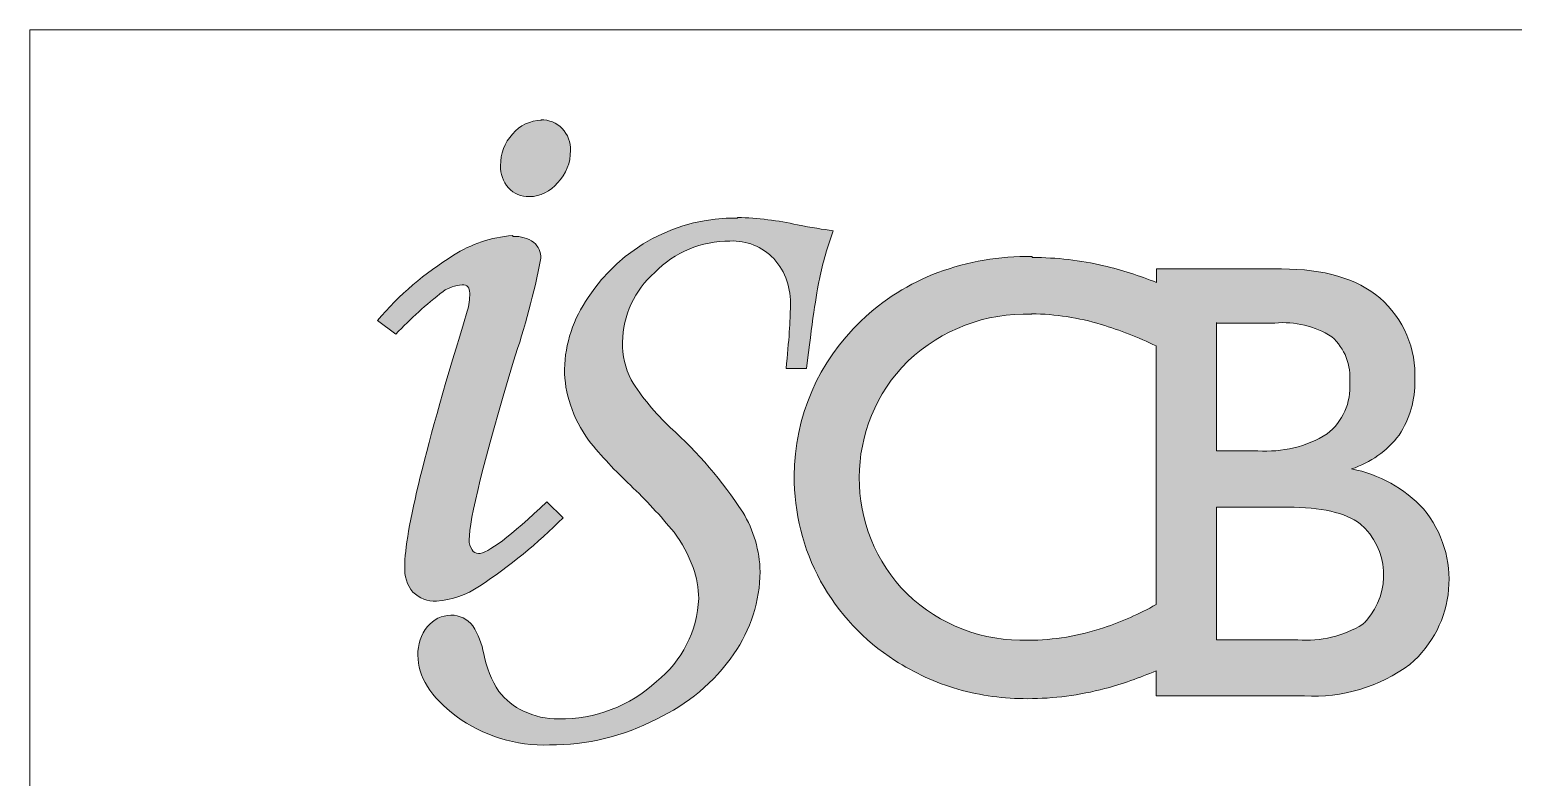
# Model space of a CAD drawing. Header units: inches. Extents: x 11 to 130, y 50 to 91.
# Drawn here: x 11.4 to 49.58, y 71.89 to 91.13 of the extents above; entities that cross this region are included whole.
import ezdxf

# ---------------------------------------------------------------- set-up
doc = ezdxf.new("R2010")
doc.units = ezdxf.units.IN
doc.header["$MEASUREMENT"] = 0
doc.layers.add('Layer 1', color=7, linetype='Continuous')

msp = doc.modelspace()

# ---------------------------------------------------------------- hatches: boundary and pattern name
at = {"layer": 'Layer 1', "true_color": 0x182640}
h = msp.add_hatch(color=179, dxfattribs=at)
h.dxf.hatch_style = 2
edge = h.paths.add_edge_path()
edge.add_spline(control_points=[(24.574, 88.794), (24.286, 88.793), (24.014, 88.664), (23.83, 88.441), (23.623, 88.221), (23.512, 87.928), (23.52, 87.626), (23.512, 87.417), (23.583, 87.213), (23.721, 87.055), (23.859, 86.906), (24.054, 86.824), (24.257, 86.829), (24.54, 86.835), (24.807, 86.963), (24.987, 87.182), (25.202, 87.407), (25.321, 87.707), (25.319, 88.018), (25.328, 88.226), (25.252, 88.429), (25.107, 88.579), (24.964, 88.729), (24.764, 88.811), (24.557, 88.805), (24.557, 88.805), (24.574, 88.794), (24.574, 88.794)], knot_values=[0, 0, 0, 0, 1, 1, 1, 2, 2, 2, 3, 3, 3, 4, 4, 4, 5, 5, 5, 6, 6, 6, 7, 7, 7, 8, 8, 8, 9, 9, 9, 9], degree=3, periodic=1)
edge = h.paths.add_edge_path()
edge.add_spline(control_points=[(29.612, 86.279), (28.067, 86.302), (26.619, 85.529), (25.777, 84.233), (25.393, 83.693), (25.18, 83.05), (25.164, 82.388), (25.165, 82.076), (25.216, 81.766), (25.315, 81.47), (25.427, 81.147), (25.584, 80.84), (25.781, 80.56), (26.114, 80.151), (26.475, 79.764), (26.861, 79.403), (27.259, 79.023), (27.633, 78.619), (27.982, 78.193), (28.191, 77.917), (28.356, 77.61), (28.473, 77.283), (28.567, 77.028), (28.616, 76.758), (28.617, 76.486), (28.582, 75.652), (28.187, 74.875), (27.534, 74.355), (26.848, 73.723), (25.945, 73.377), (25.012, 73.388), (24.701, 73.385), (24.393, 73.454), (24.112, 73.589), (23.862, 73.702), (23.644, 73.876), (23.477, 74.094), (23.285, 74.388), (23.152, 74.716), (23.086, 75.061), (23.041, 75.319), (22.945, 75.566), (22.804, 75.787), (22.668, 75.961), (22.459, 76.061), (22.239, 76.059), (22.007, 76.054), (21.789, 75.947), (21.643, 75.766), (21.472, 75.561), (21.383, 75.299), (21.392, 75.032), (21.392, 74.48), (21.719, 73.955), (22.373, 73.459), (23.071, 72.953), (23.917, 72.693), (24.779, 72.718), (25.737, 72.716), (26.68, 72.945), (27.531, 73.385), (28.333, 73.754), (29.02, 74.333), (29.52, 75.061), (29.953, 75.683), (30.189, 76.42), (30.198, 77.177), (30.185, 77.717), (30.032, 78.245), (29.753, 78.708), (29.226, 79.511), (28.599, 80.243), (27.887, 80.888), (27.498, 81.251), (27.159, 81.664), (26.878, 82.116), (26.728, 82.416), (26.651, 82.747), (26.656, 83.083), (26.667, 83.771), (26.968, 84.424), (27.485, 84.878), (27.994, 85.4), (28.693, 85.691), (29.422, 85.686), (29.846, 85.708), (30.258, 85.543), (30.551, 85.235), (30.849, 84.899), (31.002, 84.459), (30.977, 84.01), (30.977, 83.658), (30.939, 83.114), (30.865, 82.409), (30.865, 82.409), (31.39, 82.409), (31.39, 82.409), (31.531, 83.559), (31.642, 84.326), (31.722, 84.709), (31.814, 85.13), (31.932, 85.544), (32.075, 85.951), (31.821, 85.986), (31.514, 86.035), (31.164, 86.102), (30.657, 86.218), (30.139, 86.281), (29.619, 86.293), (29.619, 86.293), (29.612, 86.279), (29.612, 86.279)], knot_values=[0, 0, 0, 0, 1, 1, 1, 2, 2, 2, 3, 3, 3, 4, 4, 4, 5, 5, 5, 6, 6, 6, 7, 7, 7, 8, 8, 8, 9, 9, 9, 10, 10, 10, 11, 11, 11, 12, 12, 12, 13, 13, 13, 14, 14, 14, 15, 15, 15, 16, 16, 16, 17, 17, 17, 18, 18, 18, 19, 19, 19, 20, 20, 20, 21, 21, 21, 22, 22, 22, 23, 23, 23, 24, 24, 24, 25, 25, 25, 26, 26, 26, 27, 27, 27, 28, 28, 28, 29, 29, 29, 30, 30, 30, 31, 31, 31, 32, 32, 32, 33, 33, 33, 34, 34, 34, 35, 35, 35, 36, 36, 36, 37, 37, 37, 37], degree=3, periodic=1)
edge = h.paths.add_edge_path()
edge.add_spline(control_points=[(23.823, 85.827), (23.283, 85.787), (22.761, 85.613), (22.306, 85.319), (21.571, 84.866), (20.912, 84.3), (20.352, 83.644), (20.352, 83.644), (20.824, 83.291), (20.824, 83.291), (21.203, 83.686), (21.608, 84.053), (22.038, 84.391), (22.184, 84.492), (22.355, 84.55), (22.532, 84.561), (22.662, 84.561), (22.726, 84.49), (22.726, 84.349), (22.729, 84.19), (22.708, 84.032), (22.662, 83.88), (21.588, 80.395), (21.051, 78.203), (21.054, 77.304), (21.039, 77.068), (21.115, 76.834), (21.265, 76.652), (21.424, 76.491), (21.643, 76.405), (21.869, 76.415), (22.264, 76.451), (22.645, 76.584), (22.976, 76.803), (23.751, 77.318), (24.472, 77.909), (25.128, 78.567), (25.128, 78.567), (24.712, 78.976), (24.712, 78.976), (23.771, 78.087), (23.183, 77.643), (22.948, 77.643), (22.882, 77.648), (22.822, 77.683), (22.786, 77.738), (22.735, 77.814), (22.709, 77.904), (22.712, 77.996), (22.712, 78.52), (23.092, 80.055), (23.851, 82.599), (24.146, 83.463), (24.382, 84.346), (24.557, 85.242), (24.563, 85.399), (24.495, 85.551), (24.373, 85.651), (24.22, 85.761), (24.033, 85.815), (23.844, 85.803), (23.844, 85.803), (23.823, 85.827), (23.823, 85.827)], knot_values=[0, 0, 0, 0, 1, 1, 1, 2, 2, 2, 3, 3, 3, 4, 4, 4, 5, 5, 5, 6, 6, 6, 7, 7, 7, 8, 8, 8, 9, 9, 9, 10, 10, 10, 11, 11, 11, 12, 12, 12, 13, 13, 13, 14, 14, 14, 15, 15, 15, 16, 16, 16, 17, 17, 17, 18, 18, 18, 19, 19, 19, 20, 20, 20, 21, 21, 21, 21], degree=3, periodic=1)
edge = h.paths.add_edge_path()
edge.add_spline(control_points=[(37.19, 85.291), (36.364, 85.302), (35.544, 85.161), (34.77, 84.875), (34.035, 84.598), (33.365, 84.176), (32.798, 83.633), (31.702, 82.596), (31.08, 81.155), (31.076, 79.647), (31.069, 78.701), (31.303, 77.769), (31.754, 76.937), (32.21, 76.108), (32.866, 75.406), (33.662, 74.895), (34.165, 74.572), (34.711, 74.322), (35.285, 74.154), (35.87, 73.99), (36.476, 73.908), (37.084, 73.91), (37.753, 73.912), (38.419, 73.998), (39.067, 74.168), (39.518, 74.289), (39.961, 74.443), (40.39, 74.63), (40.39, 74.63), (40.39, 73.981), (40.39, 73.981), (40.39, 73.981), (44.203, 73.981), (44.203, 73.981), (45.174, 73.928), (46.133, 74.215), (46.916, 74.792), (48.111, 75.804), (48.268, 77.588), (47.269, 78.793), (46.776, 79.324), (46.128, 79.685), (45.417, 79.823), (45.904, 79.982), (46.331, 80.286), (46.641, 80.694), (46.919, 81.111), (47.06, 81.605), (47.043, 82.106), (47.087, 82.912), (46.755, 83.694), (46.143, 84.222), (45.551, 84.721), (44.708, 84.97), (43.614, 84.97), (43.614, 84.97), (40.4, 84.97), (40.4, 84.97), (40.4, 84.97), (40.4, 84.617), (40.4, 84.617), (39.959, 84.796), (39.505, 84.941), (39.042, 85.051), (38.439, 85.192), (37.823, 85.263), (37.204, 85.263), (37.204, 85.263), (37.19, 85.291), (37.19, 85.291)], knot_values=[0, 0, 0, 0, 1, 1, 1, 2, 2, 2, 3, 3, 3, 4, 4, 4, 5, 5, 5, 6, 6, 6, 7, 7, 7, 8, 8, 8, 9, 9, 9, 10, 10, 10, 11, 11, 11, 12, 12, 12, 13, 13, 13, 14, 14, 14, 15, 15, 15, 16, 16, 16, 17, 17, 17, 18, 18, 18, 19, 19, 19, 20, 20, 20, 21, 21, 21, 22, 22, 22, 23, 23, 23, 23], degree=3, periodic=1)
edge = h.paths.add_edge_path()
edge.add_spline(control_points=[(37.19, 83.813), (37.795, 83.809), (38.396, 83.716), (38.975, 83.538), (39.46, 83.393), (39.931, 83.209), (40.386, 82.987), (40.386, 82.987), (40.386, 76.331), (40.386, 76.331), (39.956, 76.09), (39.505, 75.891), (39.038, 75.734), (38.412, 75.525), (37.755, 75.416), (37.095, 75.413), (35.938, 75.377), (34.816, 75.807), (33.98, 76.606), (32.331, 78.264), (32.339, 80.944), (33.997, 82.593), (34.001, 82.596), (34.004, 82.599), (34.008, 82.603), (34.864, 83.411), (36.006, 83.844), (37.183, 83.806), (37.183, 83.806), (37.19, 83.813), (37.19, 83.813)], knot_values=[0, 0, 0, 0, 1, 1, 1, 2, 2, 2, 3, 3, 3, 4, 4, 4, 5, 5, 5, 6, 6, 6, 7, 7, 7, 8, 8, 8, 9, 9, 9, 10, 10, 10, 10], degree=3, periodic=1)
edge = h.paths.add_edge_path()
edge.add_spline(control_points=[(41.942, 83.577), (41.942, 83.577), (43.445, 83.577), (43.445, 83.577), (43.958, 83.625), (44.473, 83.501), (44.909, 83.224), (45.241, 82.925), (45.413, 82.487), (45.371, 82.042), (45.408, 81.533), (45.19, 81.038), (44.789, 80.723), (44.254, 80.394), (43.629, 80.243), (43.004, 80.289), (43.004, 80.289), (41.945, 80.289), (41.945, 80.289), (41.945, 80.289), (41.945, 83.591), (41.945, 83.591), (41.945, 83.591), (41.942, 83.577), (41.942, 83.577)], knot_values=[0, 0, 0, 0, 1, 1, 1, 2, 2, 2, 3, 3, 3, 4, 4, 4, 5, 5, 5, 6, 6, 6, 7, 7, 7, 8, 8, 8, 8], degree=3, periodic=1)
edge = h.paths.add_edge_path()
edge.add_spline(control_points=[(41.942, 78.839), (41.942, 78.839), (43.78, 78.839), (43.78, 78.839), (44.629, 78.839), (45.25, 78.696), (45.642, 78.412), (46.374, 77.768), (46.445, 76.654), (45.801, 75.922), (45.772, 75.889), (45.741, 75.857), (45.709, 75.826), (45.207, 75.518), (44.621, 75.378), (44.034, 75.424), (44.034, 75.424), (41.945, 75.424), (41.945, 75.424), (41.945, 75.424), (41.945, 78.839), (41.945, 78.839), (41.945, 78.839), (41.942, 78.839), (41.942, 78.839)], knot_values=[0, 0, 0, 0, 1, 1, 1, 2, 2, 2, 3, 3, 3, 4, 4, 4, 5, 5, 5, 6, 6, 6, 7, 7, 7, 8, 8, 8, 8], degree=3, periodic=1)

# ---------------------------------------------------------------- linework, layer by layer
at = {"layer": 'Layer 1', "lineweight": 0}
msp.add_lwpolyline([(11.402, 91.126), (130.097, 91.126), (130.097, 49.985), (11.402, 49.985), (11.402, 91.126), (11.402, 91.126)], dxfattribs=at)
for points, knots in [([(24.574, 88.794), (24.286, 88.793), (24.014, 88.664), (23.83, 88.441), (23.623, 88.221), (23.512, 87.928), (23.52, 87.626), (23.512, 87.417), (23.583, 87.213), (23.721, 87.055), (23.859, 86.906), (24.054, 86.824), (24.257, 86.829), (24.54, 86.835), (24.807, 86.963), (24.987, 87.182), (25.202, 87.407), (25.321, 87.707), (25.319, 88.018), (25.328, 88.226), (25.252, 88.429), (25.107, 88.579), (24.964, 88.729), (24.764, 88.811), (24.557, 88.805), (24.557, 88.805), (24.574, 88.794), (24.574, 88.794)], [0, 0, 0, 0, 1, 1, 1, 2, 2, 2, 3, 3, 3, 4, 4, 4, 5, 5, 5, 6, 6, 6, 7, 7, 7, 8, 8, 8, 9, 9, 9, 9]), ([(29.612, 86.279), (28.067, 86.302), (26.619, 85.529), (25.777, 84.233), (25.393, 83.693), (25.18, 83.05), (25.164, 82.388), (25.165, 82.076), (25.216, 81.766), (25.315, 81.47), (25.427, 81.147), (25.584, 80.84), (25.781, 80.56), (26.114, 80.151), (26.475, 79.764), (26.861, 79.403), (27.259, 79.023), (27.633, 78.619), (27.982, 78.193), (28.191, 77.917), (28.356, 77.61), (28.473, 77.283), (28.567, 77.028), (28.616, 76.758), (28.617, 76.486), (28.582, 75.652), (28.187, 74.875), (27.534, 74.355), (26.848, 73.723), (25.945, 73.377), (25.012, 73.388), (24.701, 73.385), (24.393, 73.454), (24.112, 73.589), (23.862, 73.702), (23.644, 73.876), (23.477, 74.094), (23.285, 74.388), (23.152, 74.716), (23.086, 75.061), (23.041, 75.319), (22.945, 75.566), (22.804, 75.787), (22.668, 75.961), (22.459, 76.061), (22.239, 76.059), (22.007, 76.054), (21.789, 75.947), (21.643, 75.766), (21.472, 75.561), (21.383, 75.299), (21.392, 75.032), (21.392, 74.48), (21.719, 73.955), (22.373, 73.459), (23.071, 72.953), (23.917, 72.693), (24.779, 72.718), (25.737, 72.716), (26.68, 72.945), (27.531, 73.385), (28.333, 73.754), (29.02, 74.333), (29.52, 75.061), (29.953, 75.683), (30.189, 76.42), (30.198, 77.177), (30.185, 77.717), (30.032, 78.245), (29.753, 78.708), (29.226, 79.511), (28.599, 80.243), (27.887, 80.888), (27.498, 81.251), (27.159, 81.664), (26.878, 82.116), (26.728, 82.416), (26.651, 82.747), (26.656, 83.083), (26.667, 83.771), (26.968, 84.424), (27.485, 84.878), (27.994, 85.4), (28.693, 85.691), (29.422, 85.686), (29.846, 85.708), (30.258, 85.543), (30.551, 85.235), (30.849, 84.899), (31.002, 84.459), (30.977, 84.01), (30.977, 83.658), (30.939, 83.114), (30.865, 82.409), (30.865, 82.409), (31.39, 82.409), (31.39, 82.409), (31.531, 83.559), (31.642, 84.326), (31.722, 84.709), (31.814, 85.13), (31.932, 85.544), (32.075, 85.951), (31.821, 85.986), (31.514, 86.035), (31.164, 86.102), (30.657, 86.218), (30.139, 86.281), (29.619, 86.293), (29.619, 86.293), (29.612, 86.279), (29.612, 86.279)], [0, 0, 0, 0, 1, 1, 1, 2, 2, 2, 3, 3, 3, 4, 4, 4, 5, 5, 5, 6, 6, 6, 7, 7, 7, 8, 8, 8, 9, 9, 9, 10, 10, 10, 11, 11, 11, 12, 12, 12, 13, 13, 13, 14, 14, 14, 15, 15, 15, 16, 16, 16, 17, 17, 17, 18, 18, 18, 19, 19, 19, 20, 20, 20, 21, 21, 21, 22, 22, 22, 23, 23, 23, 24, 24, 24, 25, 25, 25, 26, 26, 26, 27, 27, 27, 28, 28, 28, 29, 29, 29, 30, 30, 30, 31, 31, 31, 32, 32, 32, 33, 33, 33, 34, 34, 34, 35, 35, 35, 36, 36, 36, 37, 37, 37, 37]), ([(23.823, 85.827), (23.283, 85.787), (22.761, 85.613), (22.306, 85.319), (21.571, 84.866), (20.912, 84.3), (20.352, 83.644), (20.352, 83.644), (20.824, 83.291), (20.824, 83.291), (21.203, 83.686), (21.608, 84.053), (22.038, 84.391), (22.184, 84.492), (22.355, 84.55), (22.532, 84.561), (22.662, 84.561), (22.726, 84.49), (22.726, 84.349), (22.729, 84.19), (22.708, 84.032), (22.662, 83.88), (21.588, 80.395), (21.051, 78.203), (21.054, 77.304), (21.039, 77.068), (21.115, 76.834), (21.265, 76.652), (21.424, 76.491), (21.643, 76.405), (21.869, 76.415), (22.264, 76.451), (22.645, 76.584), (22.976, 76.803), (23.751, 77.318), (24.472, 77.909), (25.128, 78.567), (25.128, 78.567), (24.712, 78.976), (24.712, 78.976), (23.771, 78.087), (23.183, 77.643), (22.948, 77.643), (22.882, 77.648), (22.822, 77.683), (22.786, 77.738), (22.735, 77.814), (22.709, 77.904), (22.712, 77.996), (22.712, 78.52), (23.092, 80.055), (23.851, 82.599), (24.146, 83.463), (24.382, 84.346), (24.557, 85.242), (24.563, 85.399), (24.495, 85.551), (24.373, 85.651), (24.22, 85.761), (24.033, 85.815), (23.844, 85.803), (23.844, 85.803), (23.823, 85.827), (23.823, 85.827)], [0, 0, 0, 0, 1, 1, 1, 2, 2, 2, 3, 3, 3, 4, 4, 4, 5, 5, 5, 6, 6, 6, 7, 7, 7, 8, 8, 8, 9, 9, 9, 10, 10, 10, 11, 11, 11, 12, 12, 12, 13, 13, 13, 14, 14, 14, 15, 15, 15, 16, 16, 16, 17, 17, 17, 18, 18, 18, 19, 19, 19, 20, 20, 20, 21, 21, 21, 21]), ([(37.19, 85.291), (36.364, 85.302), (35.544, 85.161), (34.77, 84.875), (34.035, 84.598), (33.365, 84.176), (32.798, 83.633), (31.702, 82.596), (31.08, 81.155), (31.076, 79.647), (31.069, 78.701), (31.303, 77.769), (31.754, 76.937), (32.21, 76.108), (32.866, 75.406), (33.662, 74.895), (34.165, 74.572), (34.711, 74.322), (35.285, 74.154), (35.87, 73.99), (36.476, 73.908), (37.084, 73.91), (37.753, 73.912), (38.419, 73.998), (39.067, 74.168), (39.518, 74.289), (39.961, 74.443), (40.39, 74.63), (40.39, 74.63), (40.39, 73.981), (40.39, 73.981), (40.39, 73.981), (44.203, 73.981), (44.203, 73.981), (45.174, 73.928), (46.133, 74.215), (46.916, 74.792), (48.111, 75.804), (48.268, 77.588), (47.269, 78.793), (46.776, 79.324), (46.128, 79.685), (45.417, 79.823), (45.904, 79.982), (46.331, 80.286), (46.641, 80.694), (46.919, 81.111), (47.06, 81.605), (47.043, 82.106), (47.087, 82.912), (46.755, 83.694), (46.143, 84.222), (45.551, 84.721), (44.708, 84.97), (43.614, 84.97), (43.614, 84.97), (40.4, 84.97), (40.4, 84.97), (40.4, 84.97), (40.4, 84.617), (40.4, 84.617), (39.959, 84.796), (39.505, 84.941), (39.042, 85.051), (38.439, 85.192), (37.823, 85.263), (37.204, 85.263), (37.204, 85.263), (37.19, 85.291), (37.19, 85.291)], [0, 0, 0, 0, 1, 1, 1, 2, 2, 2, 3, 3, 3, 4, 4, 4, 5, 5, 5, 6, 6, 6, 7, 7, 7, 8, 8, 8, 9, 9, 9, 10, 10, 10, 11, 11, 11, 12, 12, 12, 13, 13, 13, 14, 14, 14, 15, 15, 15, 16, 16, 16, 17, 17, 17, 18, 18, 18, 19, 19, 19, 20, 20, 20, 21, 21, 21, 22, 22, 22, 23, 23, 23, 23]), ([(37.19, 83.813), (37.795, 83.809), (38.396, 83.716), (38.975, 83.538), (39.46, 83.393), (39.931, 83.209), (40.386, 82.987), (40.386, 82.987), (40.386, 76.331), (40.386, 76.331), (39.956, 76.09), (39.505, 75.891), (39.038, 75.734), (38.412, 75.525), (37.755, 75.416), (37.095, 75.413), (35.938, 75.377), (34.816, 75.807), (33.98, 76.606), (32.331, 78.264), (32.339, 80.944), (33.997, 82.593), (34.001, 82.596), (34.004, 82.599), (34.008, 82.603), (34.864, 83.411), (36.006, 83.844), (37.183, 83.806), (37.183, 83.806), (37.19, 83.813), (37.19, 83.813)], [0, 0, 0, 0, 1, 1, 1, 2, 2, 2, 3, 3, 3, 4, 4, 4, 5, 5, 5, 6, 6, 6, 7, 7, 7, 8, 8, 8, 9, 9, 9, 10, 10, 10, 10]), ([(41.942, 83.577), (41.942, 83.577), (43.445, 83.577), (43.445, 83.577), (43.958, 83.625), (44.473, 83.501), (44.909, 83.224), (45.241, 82.925), (45.413, 82.487), (45.371, 82.042), (45.408, 81.533), (45.19, 81.038), (44.789, 80.723), (44.254, 80.394), (43.629, 80.243), (43.004, 80.289), (43.004, 80.289), (41.945, 80.289), (41.945, 80.289), (41.945, 80.289), (41.945, 83.591), (41.945, 83.591), (41.945, 83.591), (41.942, 83.577), (41.942, 83.577)], [0, 0, 0, 0, 1, 1, 1, 2, 2, 2, 3, 3, 3, 4, 4, 4, 5, 5, 5, 6, 6, 6, 7, 7, 7, 8, 8, 8, 8]), ([(41.942, 78.839), (41.942, 78.839), (43.78, 78.839), (43.78, 78.839), (44.629, 78.839), (45.25, 78.696), (45.642, 78.412), (46.374, 77.768), (46.445, 76.654), (45.801, 75.922), (45.772, 75.889), (45.741, 75.857), (45.709, 75.826), (45.207, 75.518), (44.621, 75.378), (44.034, 75.424), (44.034, 75.424), (41.945, 75.424), (41.945, 75.424), (41.945, 75.424), (41.945, 78.839), (41.945, 78.839), (41.945, 78.839), (41.942, 78.839), (41.942, 78.839)], [0, 0, 0, 0, 1, 1, 1, 2, 2, 2, 3, 3, 3, 4, 4, 4, 5, 5, 5, 6, 6, 6, 7, 7, 7, 8, 8, 8, 8])]:
    msp.add_open_spline(points, degree=3, knots=knots, dxfattribs=at)

doc.saveas('drawing.dxf')
